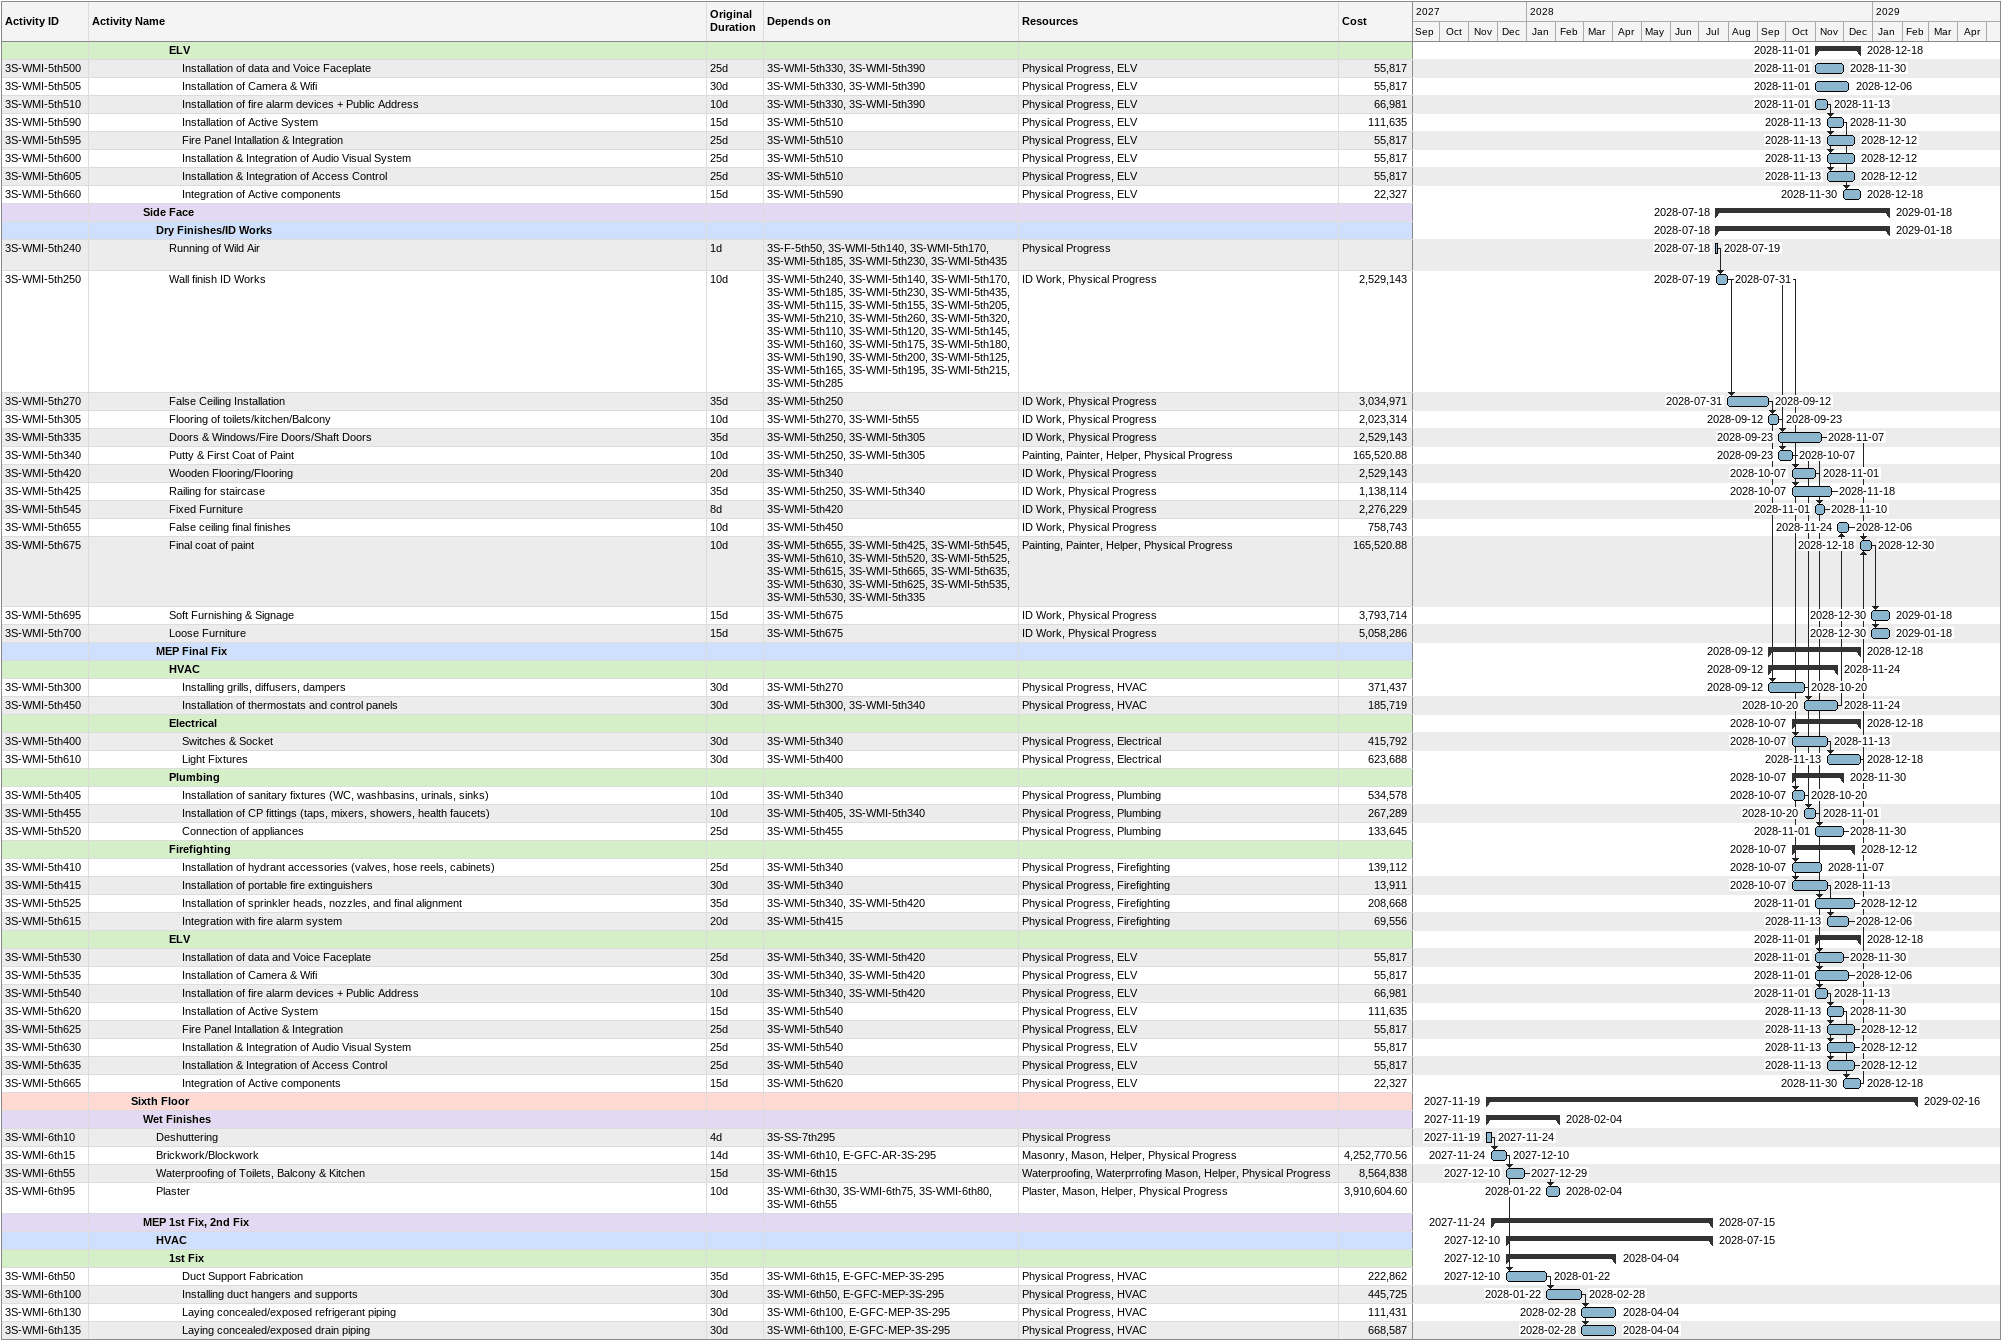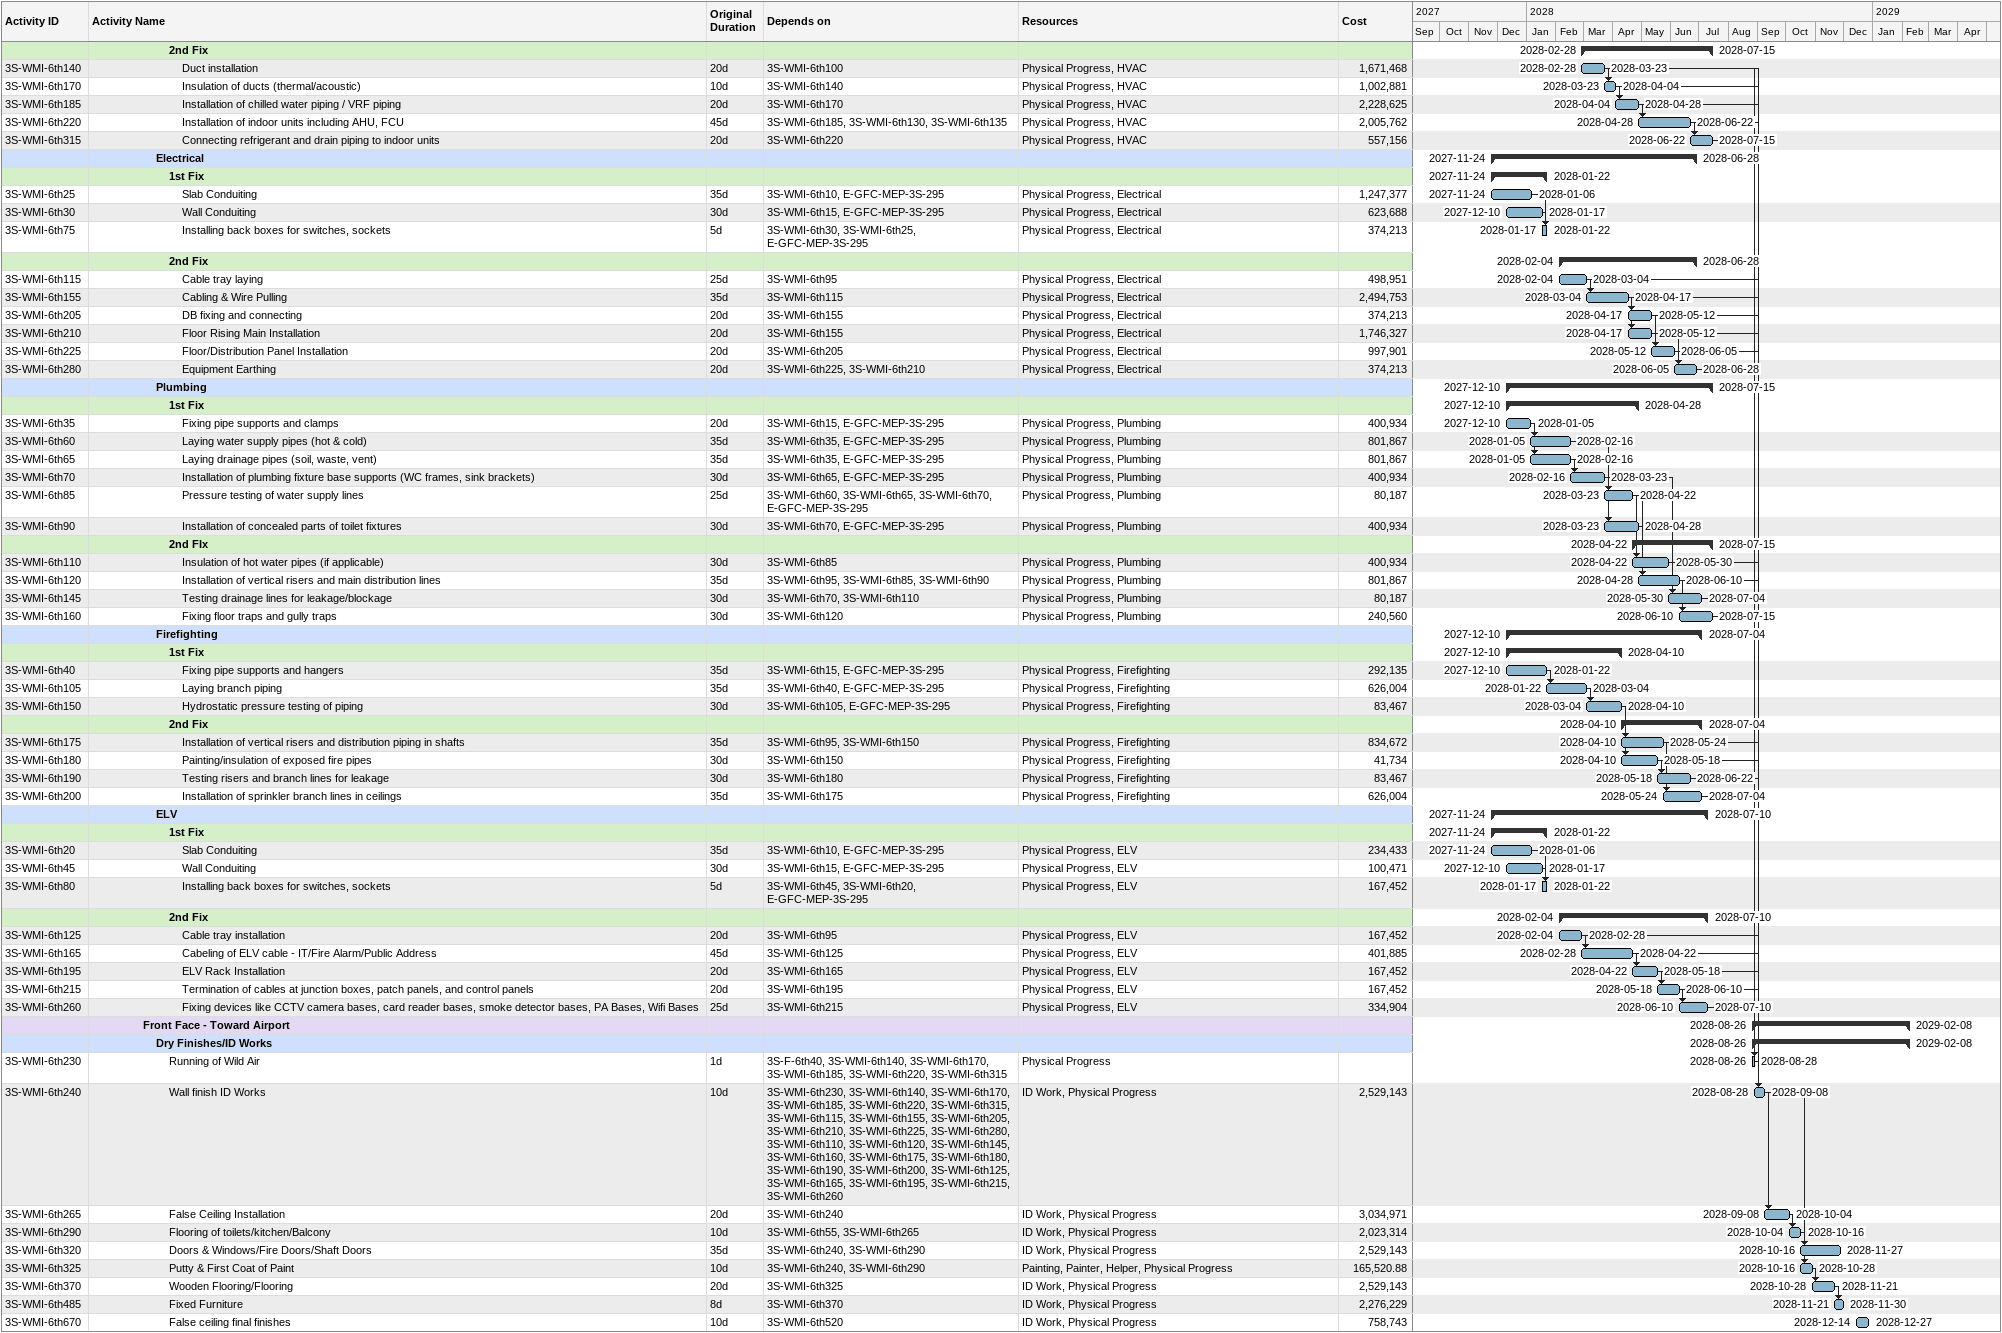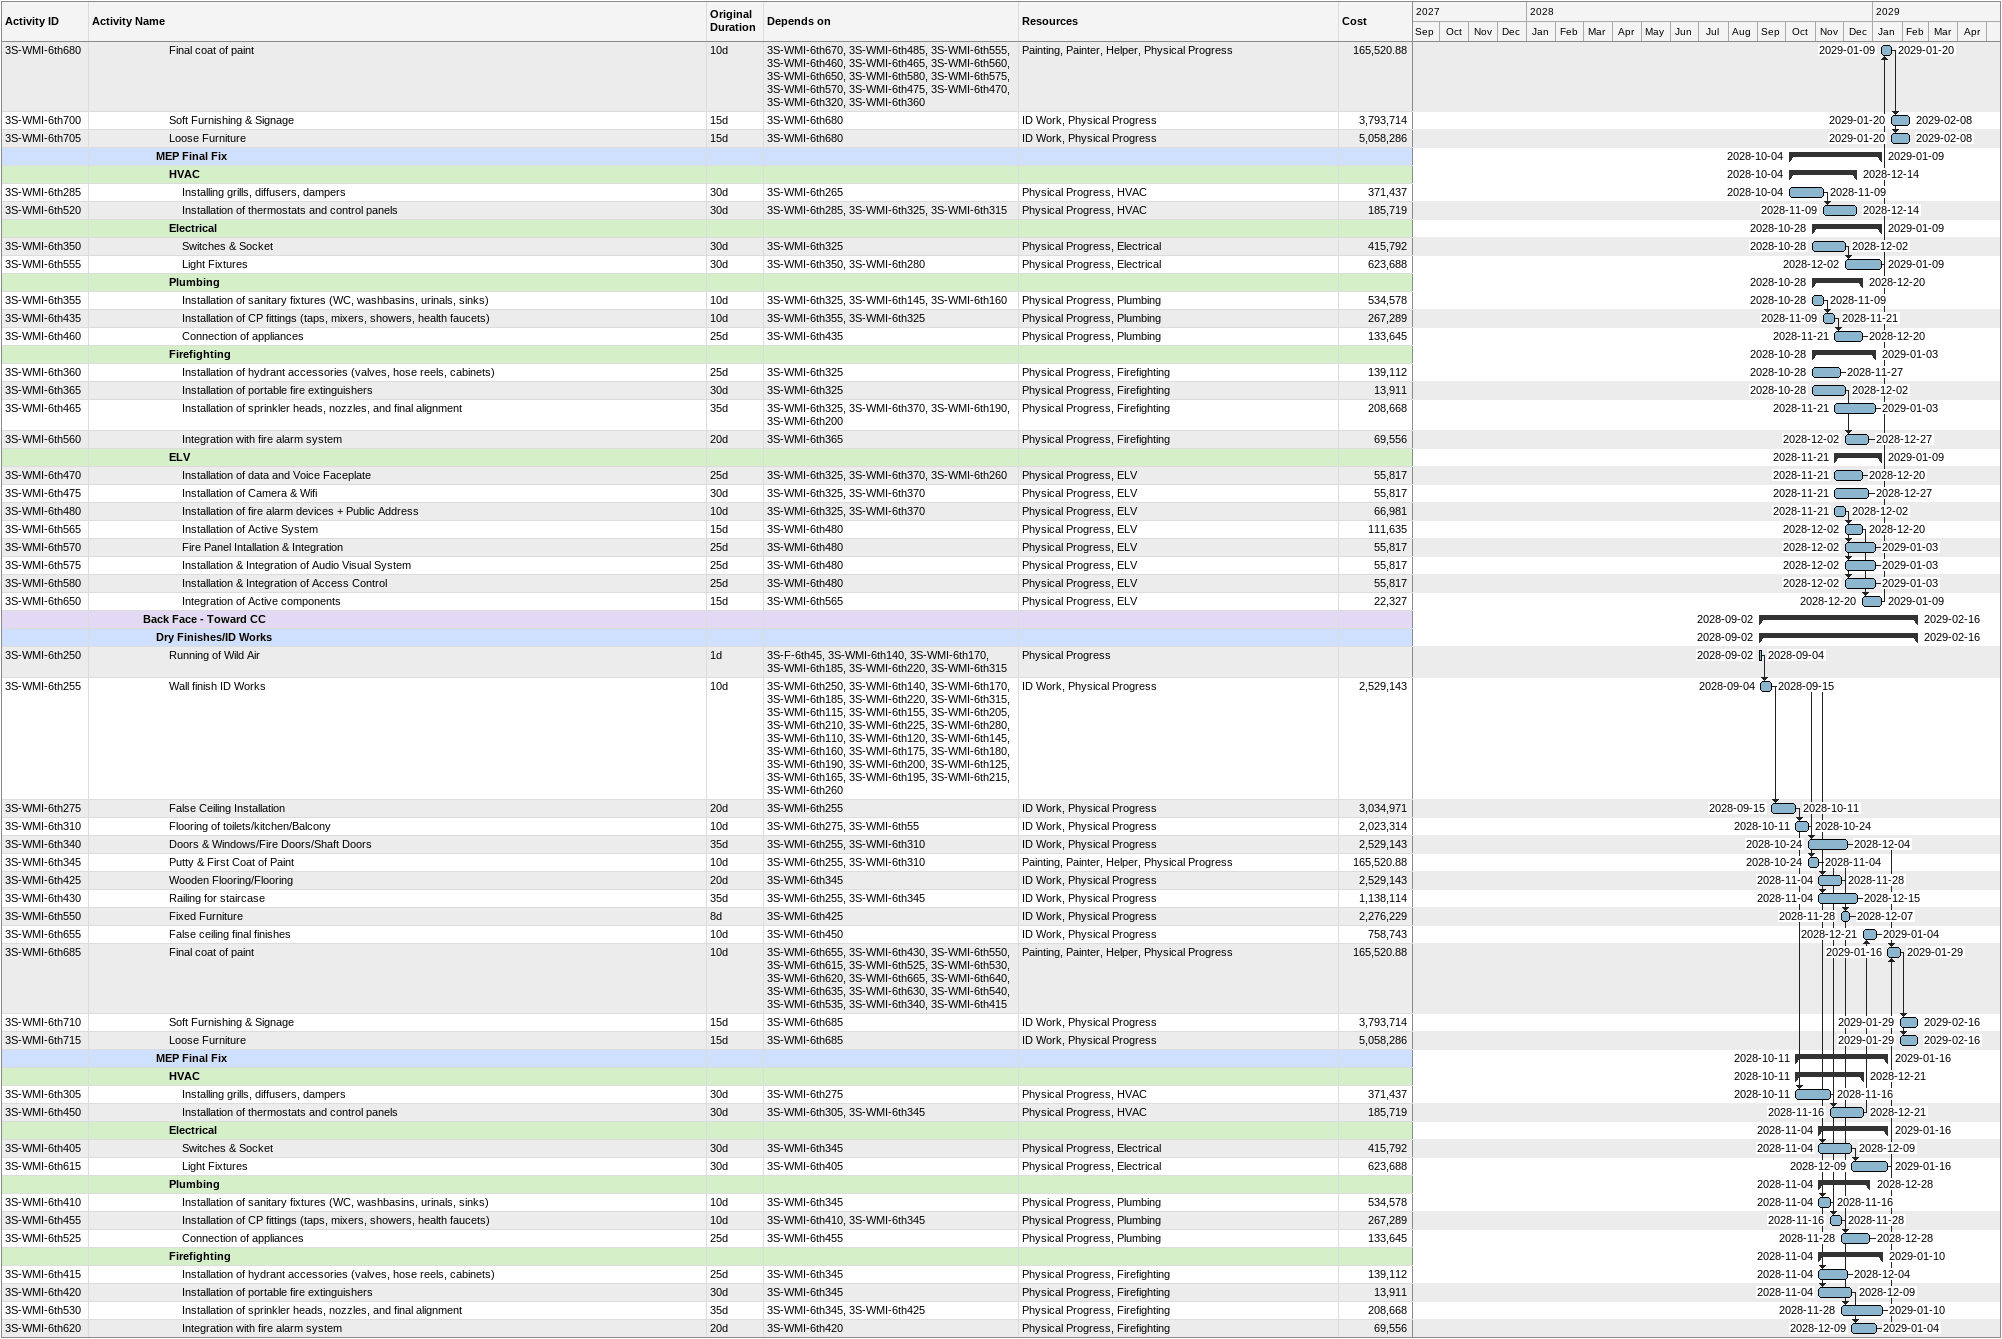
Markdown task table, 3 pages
| ID | Level | Task | Original duration | Start | Finish | Predecessors | Resources | Cost |
|---|---|---|---|---|---|---|---|---|
|  | 7 | **ELV** |  | 2028-11-01 | 2028-12-18 |  |  |  |
| 3S-WMI-5th500 | 8 | Installation of data and Voice Faceplate | 25d | 2028-11-01 | 2028-11-30 | 3S-WMI-5th330, 3S-WMI-5th390 | Physical Progress, ELV | 55817 |
| 3S-WMI-5th505 | 8 | Installation of Camera & Wifi | 30d | 2028-11-01 | 2028-12-06 | 3S-WMI-5th330, 3S-WMI-5th390 | Physical Progress, ELV | 55817 |
| 3S-WMI-5th510 | 8 | Installation of fire alarm devices + Public Address | 10d | 2028-11-01 | 2028-11-13 | 3S-WMI-5th330, 3S-WMI-5th390 | Physical Progress, ELV | 66981 |
| 3S-WMI-5th590 | 8 | Installation of Active System | 15d | 2028-11-13 | 2028-11-30 | 3S-WMI-5th510 | Physical Progress, ELV | 111635 |
| 3S-WMI-5th595 | 8 | Fire Panel Intallation & Integration | 25d | 2028-11-13 | 2028-12-12 | 3S-WMI-5th510 | Physical Progress, ELV | 55817 |
| 3S-WMI-5th600 | 8 | Installation & Integration of Audio Visual System | 25d | 2028-11-13 | 2028-12-12 | 3S-WMI-5th510 | Physical Progress, ELV | 55817 |
| 3S-WMI-5th605 | 8 | Installation & Integration of Access Control | 25d | 2028-11-13 | 2028-12-12 | 3S-WMI-5th510 | Physical Progress, ELV | 55817 |
| 3S-WMI-5th660 | 8 | Integration of Active components | 15d | 2028-11-30 | 2028-12-18 | 3S-WMI-5th590 | Physical Progress, ELV | 22327 |
|  | 5 | **Side Face** |  | 2028-07-18 | 2029-01-18 |  |  |  |
|  | 6 | **Dry Finishes/ID Works** |  | 2028-07-18 | 2029-01-18 |  |  |  |
| 3S-WMI-5th240 | 7 | Running of Wild Air | 1d | 2028-07-18 | 2028-07-19 | 3S-F-5th50, 3S-WMI-5th140, 3S-WMI-5th170, 3S-WMI-5th185, 3S-WMI-5th230, 3S-WMI-5th435 | Physical Progress |  |
| 3S-WMI-5th250 | 7 | Wall finish ID Works | 10d | 2028-07-19 | 2028-07-31 | 3S-WMI-5th240, 3S-WMI-5th140, 3S-WMI-5th170, 3S-WMI-5th185, 3S-WMI-5th230, 3S-WMI-5th435, 3S-WMI-5th115, 3S-WMI-5th155, 3S-WMI-5th205, 3S-WMI-5th210, 3S-WMI-5th260, 3S-WMI-5th320, 3S-WMI-5th110, 3S-WMI-5th120, 3S-WMI-5th145, 3S-WMI-5th160, 3S-WMI-5th175, 3S-WMI-5th180, 3S-WMI-5th190, 3S-WMI-5th200, 3S-WMI-5th125, 3S-WMI-5th165, 3S-WMI-5th195, 3S-WMI-5th215, 3S-WMI-5th285 | ID Work, Physical Progress | 2529143 |
| 3S-WMI-5th270 | 7 | False Ceiling Installation | 35d | 2028-07-31 | 2028-09-12 | 3S-WMI-5th250 | ID Work, Physical Progress | 3034971 |
| 3S-WMI-5th305 | 7 | Flooring of toilets/kitchen/Balcony | 10d | 2028-09-12 | 2028-09-23 | 3S-WMI-5th270, 3S-WMI-5th55 | ID Work, Physical Progress | 2023314 |
| 3S-WMI-5th335 | 7 | Doors & Windows/Fire Doors/Shaft Doors | 35d | 2028-09-23 | 2028-11-07 | 3S-WMI-5th250, 3S-WMI-5th305 | ID Work, Physical Progress | 2529143 |
| 3S-WMI-5th340 | 7 | Putty & First Coat of Paint | 10d | 2028-09-23 | 2028-10-07 | 3S-WMI-5th250, 3S-WMI-5th305 | Painting, Painter, Helper, Physical Progress | 165520.88 |
| 3S-WMI-5th420 | 7 | Wooden Flooring/Flooring | 20d | 2028-10-07 | 2028-11-01 | 3S-WMI-5th340 | ID Work, Physical Progress | 2529143 |
| 3S-WMI-5th425 | 7 | Railing for staircase | 35d | 2028-10-07 | 2028-11-18 | 3S-WMI-5th250, 3S-WMI-5th340 | ID Work, Physical Progress | 1138114 |
| 3S-WMI-5th545 | 7 | Fixed Furniture | 8d | 2028-11-01 | 2028-11-10 | 3S-WMI-5th420 | ID Work, Physical Progress | 2276229 |
| 3S-WMI-5th655 | 7 | False ceiling final finishes | 10d | 2028-11-24 | 2028-12-06 | 3S-WMI-5th450 | ID Work, Physical Progress | 758743 |
| 3S-WMI-5th675 | 7 | Final coat of paint | 10d | 2028-12-18 | 2028-12-30 | 3S-WMI-5th655, 3S-WMI-5th425, 3S-WMI-5th545, 3S-WMI-5th610, 3S-WMI-5th520, 3S-WMI-5th525, 3S-WMI-5th615, 3S-WMI-5th665, 3S-WMI-5th635, 3S-WMI-5th630, 3S-WMI-5th625, 3S-WMI-5th535, 3S-WMI-5th530, 3S-WMI-5th335 | Painting, Painter, Helper, Physical Progress | 165520.88 |
| 3S-WMI-5th695 | 7 | Soft Furnishing & Signage | 15d | 2028-12-30 | 2029-01-18 | 3S-WMI-5th675 | ID Work, Physical Progress | 3793714 |
| 3S-WMI-5th700 | 7 | Loose Furniture | 15d | 2028-12-30 | 2029-01-18 | 3S-WMI-5th675 | ID Work, Physical Progress | 5058286 |
|  | 6 | **MEP Final Fix** |  | 2028-09-12 | 2028-12-18 |  |  |  |
|  | 7 | **HVAC** |  | 2028-09-12 | 2028-11-24 |  |  |  |
| 3S-WMI-5th300 | 8 | Installing grills, diffusers, dampers | 30d | 2028-09-12 | 2028-10-20 | 3S-WMI-5th270 | Physical Progress, HVAC | 371437 |
| 3S-WMI-5th450 | 8 | Installation of thermostats and control panels | 30d | 2028-10-20 | 2028-11-24 | 3S-WMI-5th300, 3S-WMI-5th340 | Physical Progress, HVAC | 185719 |
|  | 7 | **Electrical** |  | 2028-10-07 | 2028-12-18 |  |  |  |
| 3S-WMI-5th400 | 8 | Switches & Socket | 30d | 2028-10-07 | 2028-11-13 | 3S-WMI-5th340 | Physical Progress, Electrical | 415792 |
| 3S-WMI-5th610 | 8 | Light Fixtures | 30d | 2028-11-13 | 2028-12-18 | 3S-WMI-5th400 | Physical Progress, Electrical | 623688 |
|  | 7 | **Plumbing** |  | 2028-10-07 | 2028-11-30 |  |  |  |
| 3S-WMI-5th405 | 8 | Installation of sanitary fixtures (WC, washbasins, urinals, sinks) | 10d | 2028-10-07 | 2028-10-20 | 3S-WMI-5th340 | Physical Progress, Plumbing | 534578 |
| 3S-WMI-5th455 | 8 | Installation of CP fittings (taps, mixers, showers, health faucets) | 10d | 2028-10-20 | 2028-11-01 | 3S-WMI-5th405, 3S-WMI-5th340 | Physical Progress, Plumbing | 267289 |
| 3S-WMI-5th520 | 8 | Connection of appliances | 25d | 2028-11-01 | 2028-11-30 | 3S-WMI-5th455 | Physical Progress, Plumbing | 133645 |
|  | 7 | **Firefighting** |  | 2028-10-07 | 2028-12-12 |  |  |  |
| 3S-WMI-5th410 | 8 | Installation of hydrant accessories (valves, hose reels, cabinets) | 25d | 2028-10-07 | 2028-11-07 | 3S-WMI-5th340 | Physical Progress, Firefighting | 139112 |
| 3S-WMI-5th415 | 8 | Installation of portable fire extinguishers | 30d | 2028-10-07 | 2028-11-13 | 3S-WMI-5th340 | Physical Progress, Firefighting | 13911 |
| 3S-WMI-5th525 | 8 | Installation of sprinkler heads, nozzles, and final alignment | 35d | 2028-11-01 | 2028-12-12 | 3S-WMI-5th340, 3S-WMI-5th420 | Physical Progress, Firefighting | 208668 |
| 3S-WMI-5th615 | 8 | Integration with fire alarm system | 20d | 2028-11-13 | 2028-12-06 | 3S-WMI-5th415 | Physical Progress, Firefighting | 69556 |
|  | 7 | **ELV** |  | 2028-11-01 | 2028-12-18 |  |  |  |
| 3S-WMI-5th530 | 8 | Installation of data and Voice Faceplate | 25d | 2028-11-01 | 2028-11-30 | 3S-WMI-5th340, 3S-WMI-5th420 | Physical Progress, ELV | 55817 |
| 3S-WMI-5th535 | 8 | Installation of Camera & Wifi | 30d | 2028-11-01 | 2028-12-06 | 3S-WMI-5th340, 3S-WMI-5th420 | Physical Progress, ELV | 55817 |
| 3S-WMI-5th540 | 8 | Installation of fire alarm devices + Public Address | 10d | 2028-11-01 | 2028-11-13 | 3S-WMI-5th340, 3S-WMI-5th420 | Physical Progress, ELV | 66981 |
| 3S-WMI-5th620 | 8 | Installation of Active System | 15d | 2028-11-13 | 2028-11-30 | 3S-WMI-5th540 | Physical Progress, ELV | 111635 |
| 3S-WMI-5th625 | 8 | Fire Panel Intallation & Integration | 25d | 2028-11-13 | 2028-12-12 | 3S-WMI-5th540 | Physical Progress, ELV | 55817 |
| 3S-WMI-5th630 | 8 | Installation & Integration of Audio Visual System | 25d | 2028-11-13 | 2028-12-12 | 3S-WMI-5th540 | Physical Progress, ELV | 55817 |
| 3S-WMI-5th635 | 8 | Installation & Integration of Access Control | 25d | 2028-11-13 | 2028-12-12 | 3S-WMI-5th540 | Physical Progress, ELV | 55817 |
| 3S-WMI-5th665 | 8 | Integration of Active components | 15d | 2028-11-30 | 2028-12-18 | 3S-WMI-5th620 | Physical Progress, ELV | 22327 |
|  | 4 | **Sixth Floor** |  | 2027-11-19 | 2029-02-16 |  |  |  |
|  | 5 | **Wet Finishes** |  | 2027-11-19 | 2028-02-04 |  |  |  |
| 3S-WMI-6th10 | 6 | Deshuttering | 4d | 2027-11-19 | 2027-11-24 | 3S-SS-7th295 | Physical Progress |  |
| 3S-WMI-6th15 | 6 | Brickwork/Blockwork | 14d | 2027-11-24 | 2027-12-10 | 3S-WMI-6th10, E-GFC-AR-3S-295 | Masonry, Mason, Helper, Physical Progress | 4252770.56 |
| 3S-WMI-6th55 | 6 | Waterproofing of Toilets, Balcony & Kitchen | 15d | 2027-12-10 | 2027-12-29 | 3S-WMI-6th15 | Waterproofing, Waterprrofing Mason, Helper, Physical Progress | 8564838 |
| 3S-WMI-6th95 | 6 | Plaster | 10d | 2028-01-22 | 2028-02-04 | 3S-WMI-6th30, 3S-WMI-6th75, 3S-WMI-6th80, 3S-WMI-6th55 | Plaster, Mason, Helper, Physical Progress | 3910604.60 |
|  | 5 | **MEP 1st Fix, 2nd Fix** |  | 2027-11-24 | 2028-07-15 |  |  |  |
|  | 6 | **HVAC** |  | 2027-12-10 | 2028-07-15 |  |  |  |
|  | 7 | **1st Fix** |  | 2027-12-10 | 2028-04-04 |  |  |  |
| 3S-WMI-6th50 | 8 | Duct Support Fabrication | 35d | 2027-12-10 | 2028-01-22 | 3S-WMI-6th15, E-GFC-MEP-3S-295 | Physical Progress, HVAC | 222862 |
| 3S-WMI-6th100 | 8 | Installing duct hangers and supports | 30d | 2028-01-22 | 2028-02-28 | 3S-WMI-6th50, E-GFC-MEP-3S-295 | Physical Progress, HVAC | 445725 |
| 3S-WMI-6th130 | 8 | Laying concealed/exposed refrigerant piping | 30d | 2028-02-28 | 2028-04-04 | 3S-WMI-6th100, E-GFC-MEP-3S-295 | Physical Progress, HVAC | 111431 |
| 3S-WMI-6th135 | 8 | Laying concealed/exposed drain piping | 30d | 2028-02-28 | 2028-04-04 | 3S-WMI-6th100, E-GFC-MEP-3S-295 | Physical Progress, HVAC | 668587 |
|  | 7 | **2nd Fix** |  | 2028-02-28 | 2028-07-15 |  |  |  |
| 3S-WMI-6th140 | 8 | Duct installation | 20d | 2028-02-28 | 2028-03-23 | 3S-WMI-6th100 | Physical Progress, HVAC | 1671468 |
| 3S-WMI-6th170 | 8 | Insulation of ducts (thermal/acoustic) | 10d | 2028-03-23 | 2028-04-04 | 3S-WMI-6th140 | Physical Progress, HVAC | 1002881 |
| 3S-WMI-6th185 | 8 | Installation of chilled water piping / VRF piping | 20d | 2028-04-04 | 2028-04-28 | 3S-WMI-6th170 | Physical Progress, HVAC | 2228625 |
| 3S-WMI-6th220 | 8 | Installation of indoor units including AHU, FCU | 45d | 2028-04-28 | 2028-06-22 | 3S-WMI-6th185, 3S-WMI-6th130, 3S-WMI-6th135 | Physical Progress, HVAC | 2005762 |
| 3S-WMI-6th315 | 8 | Connecting refrigerant and drain piping to indoor units | 20d | 2028-06-22 | 2028-07-15 | 3S-WMI-6th220 | Physical Progress, HVAC | 557156 |
|  | 6 | **Electrical** |  | 2027-11-24 | 2028-06-28 |  |  |  |
|  | 7 | **1st Fix** |  | 2027-11-24 | 2028-01-22 |  |  |  |
| 3S-WMI-6th25 | 8 | Slab Conduiting | 35d | 2027-11-24 | 2028-01-06 | 3S-WMI-6th10, E-GFC-MEP-3S-295 | Physical Progress, Electrical | 1247377 |
| 3S-WMI-6th30 | 8 | Wall Conduiting | 30d | 2027-12-10 | 2028-01-17 | 3S-WMI-6th15, E-GFC-MEP-3S-295 | Physical Progress, Electrical | 623688 |
| 3S-WMI-6th75 | 8 | Installing back boxes for switches, sockets | 5d | 2028-01-17 | 2028-01-22 | 3S-WMI-6th30, 3S-WMI-6th25, E-GFC-MEP-3S-295 | Physical Progress, Electrical | 374213 |
|  | 7 | **2nd Fix** |  | 2028-02-04 | 2028-06-28 |  |  |  |
| 3S-WMI-6th115 | 8 | Cable tray laying | 25d | 2028-02-04 | 2028-03-04 | 3S-WMI-6th95 | Physical Progress, Electrical | 498951 |
| 3S-WMI-6th155 | 8 | Cabling & Wire Pulling | 35d | 2028-03-04 | 2028-04-17 | 3S-WMI-6th115 | Physical Progress, Electrical | 2494753 |
| 3S-WMI-6th205 | 8 | DB fixing and connecting | 20d | 2028-04-17 | 2028-05-12 | 3S-WMI-6th155 | Physical Progress, Electrical | 374213 |
| 3S-WMI-6th210 | 8 | Floor Rising Main Installation | 20d | 2028-04-17 | 2028-05-12 | 3S-WMI-6th155 | Physical Progress, Electrical | 1746327 |
| 3S-WMI-6th225 | 8 | Floor/Distribution Panel Installation | 20d | 2028-05-12 | 2028-06-05 | 3S-WMI-6th205 | Physical Progress, Electrical | 997901 |
| 3S-WMI-6th280 | 8 | Equipment Earthing | 20d | 2028-06-05 | 2028-06-28 | 3S-WMI-6th225, 3S-WMI-6th210 | Physical Progress, Electrical | 374213 |
|  | 6 | **Plumbing** |  | 2027-12-10 | 2028-07-15 |  |  |  |
|  | 7 | **1st Fix** |  | 2027-12-10 | 2028-04-28 |  |  |  |
| 3S-WMI-6th35 | 8 | Fixing pipe supports and clamps | 20d | 2027-12-10 | 2028-01-05 | 3S-WMI-6th15, E-GFC-MEP-3S-295 | Physical Progress, Plumbing | 400934 |
| 3S-WMI-6th60 | 8 | Laying water supply pipes (hot & cold) | 35d | 2028-01-05 | 2028-02-16 | 3S-WMI-6th35, E-GFC-MEP-3S-295 | Physical Progress, Plumbing | 801867 |
| 3S-WMI-6th65 | 8 | Laying drainage pipes (soil, waste, vent) | 35d | 2028-01-05 | 2028-02-16 | 3S-WMI-6th35, E-GFC-MEP-3S-295 | Physical Progress, Plumbing | 801867 |
| 3S-WMI-6th70 | 8 | Installation of plumbing fixture base supports (WC frames, sink brackets) | 30d | 2028-02-16 | 2028-03-23 | 3S-WMI-6th65, E-GFC-MEP-3S-295 | Physical Progress, Plumbing | 400934 |
| 3S-WMI-6th85 | 8 | Pressure testing of water supply lines | 25d | 2028-03-23 | 2028-04-22 | 3S-WMI-6th60, 3S-WMI-6th65, 3S-WMI-6th70, E-GFC-MEP-3S-295 | Physical Progress, Plumbing | 80187 |
| 3S-WMI-6th90 | 8 | Installation of concealed parts of toilet fixtures | 30d | 2028-03-23 | 2028-04-28 | 3S-WMI-6th70, E-GFC-MEP-3S-295 | Physical Progress, Plumbing | 400934 |
|  | 7 | **2nd FIx** |  | 2028-04-22 | 2028-07-15 |  |  |  |
| 3S-WMI-6th110 | 8 | Insulation of hot water pipes (if applicable) | 30d | 2028-04-22 | 2028-05-30 | 3S-WMI-6th85 | Physical Progress, Plumbing | 400934 |
| 3S-WMI-6th120 | 8 | Installation of vertical risers and main distribution lines | 35d | 2028-04-28 | 2028-06-10 | 3S-WMI-6th95, 3S-WMI-6th85, 3S-WMI-6th90 | Physical Progress, Plumbing | 801867 |
| 3S-WMI-6th145 | 8 | Testing drainage lines for leakage/blockage | 30d | 2028-05-30 | 2028-07-04 | 3S-WMI-6th70, 3S-WMI-6th110 | Physical Progress, Plumbing | 80187 |
| 3S-WMI-6th160 | 8 | Fixing floor traps and gully traps | 30d | 2028-06-10 | 2028-07-15 | 3S-WMI-6th120 | Physical Progress, Plumbing | 240560 |
|  | 6 | **Firefighting** |  | 2027-12-10 | 2028-07-04 |  |  |  |
|  | 7 | **1st Fix** |  | 2027-12-10 | 2028-04-10 |  |  |  |
| 3S-WMI-6th40 | 8 | Fixing pipe supports and hangers | 35d | 2027-12-10 | 2028-01-22 | 3S-WMI-6th15, E-GFC-MEP-3S-295 | Physical Progress, Firefighting | 292135 |
| 3S-WMI-6th105 | 8 | Laying branch piping | 35d | 2028-01-22 | 2028-03-04 | 3S-WMI-6th40, E-GFC-MEP-3S-295 | Physical Progress, Firefighting | 626004 |
| 3S-WMI-6th150 | 8 | Hydrostatic pressure testing of piping | 30d | 2028-03-04 | 2028-04-10 | 3S-WMI-6th105, E-GFC-MEP-3S-295 | Physical Progress, Firefighting | 83467 |
|  | 7 | **2nd Fix** |  | 2028-04-10 | 2028-07-04 |  |  |  |
| 3S-WMI-6th175 | 8 | Installation of vertical risers and distribution piping in shafts | 35d | 2028-04-10 | 2028-05-24 | 3S-WMI-6th95, 3S-WMI-6th150 | Physical Progress, Firefighting | 834672 |
| 3S-WMI-6th180 | 8 | Painting/insulation of exposed fire pipes | 30d | 2028-04-10 | 2028-05-18 | 3S-WMI-6th150 | Physical Progress, Firefighting | 41734 |
| 3S-WMI-6th190 | 8 | Testing risers and branch lines for leakage | 30d | 2028-05-18 | 2028-06-22 | 3S-WMI-6th180 | Physical Progress, Firefighting | 83467 |
| 3S-WMI-6th200 | 8 | Installation of sprinkler branch lines in ceilings | 35d | 2028-05-24 | 2028-07-04 | 3S-WMI-6th175 | Physical Progress, Firefighting | 626004 |
|  | 6 | **ELV** |  | 2027-11-24 | 2028-07-10 |  |  |  |
|  | 7 | **1st Fix** |  | 2027-11-24 | 2028-01-22 |  |  |  |
| 3S-WMI-6th20 | 8 | Slab Conduiting | 35d | 2027-11-24 | 2028-01-06 | 3S-WMI-6th10, E-GFC-MEP-3S-295 | Physical Progress, ELV | 234433 |
| 3S-WMI-6th45 | 8 | Wall Conduiting | 30d | 2027-12-10 | 2028-01-17 | 3S-WMI-6th15, E-GFC-MEP-3S-295 | Physical Progress, ELV | 100471 |
| 3S-WMI-6th80 | 8 | Installing back boxes for switches, sockets | 5d | 2028-01-17 | 2028-01-22 | 3S-WMI-6th45, 3S-WMI-6th20, E-GFC-MEP-3S-295 | Physical Progress, ELV | 167452 |
|  | 7 | **2nd Fix** |  | 2028-02-04 | 2028-07-10 |  |  |  |
| 3S-WMI-6th125 | 8 | Cable tray installation | 20d | 2028-02-04 | 2028-02-28 | 3S-WMI-6th95 | Physical Progress, ELV | 167452 |
| 3S-WMI-6th165 | 8 | Cabeling of ELV cable - IT/Fire Alarm/Public Address | 45d | 2028-02-28 | 2028-04-22 | 3S-WMI-6th125 | Physical Progress, ELV | 401885 |
| 3S-WMI-6th195 | 8 | ELV Rack Installation | 20d | 2028-04-22 | 2028-05-18 | 3S-WMI-6th165 | Physical Progress, ELV | 167452 |
| 3S-WMI-6th215 | 8 | Termination of cables at junction boxes, patch panels, and control panels | 20d | 2028-05-18 | 2028-06-10 | 3S-WMI-6th195 | Physical Progress, ELV | 167452 |
| 3S-WMI-6th260 | 8 | Fixing devices like CCTV camera bases, card reader bases, smoke detector bases, PA Bases, Wifi Bases | 25d | 2028-06-10 | 2028-07-10 | 3S-WMI-6th215 | Physical Progress, ELV | 334904 |
|  | 5 | **Front Face - Toward Airport** |  | 2028-08-26 | 2029-02-08 |  |  |  |
|  | 6 | **Dry Finishes/ID Works** |  | 2028-08-26 | 2029-02-08 |  |  |  |
| 3S-WMI-6th230 | 7 | Running of Wild Air | 1d | 2028-08-26 | 2028-08-28 | 3S-F-6th40, 3S-WMI-6th140, 3S-WMI-6th170, 3S-WMI-6th185, 3S-WMI-6th220, 3S-WMI-6th315 | Physical Progress |  |
| 3S-WMI-6th240 | 7 | Wall finish ID Works | 10d | 2028-08-28 | 2028-09-08 | 3S-WMI-6th230, 3S-WMI-6th140, 3S-WMI-6th170, 3S-WMI-6th185, 3S-WMI-6th220, 3S-WMI-6th315, 3S-WMI-6th115, 3S-WMI-6th155, 3S-WMI-6th205, 3S-WMI-6th210, 3S-WMI-6th225, 3S-WMI-6th280, 3S-WMI-6th110, 3S-WMI-6th120, 3S-WMI-6th145, 3S-WMI-6th160, 3S-WMI-6th175, 3S-WMI-6th180, 3S-WMI-6th190, 3S-WMI-6th200, 3S-WMI-6th125, 3S-WMI-6th165, 3S-WMI-6th195, 3S-WMI-6th215, 3S-WMI-6th260 | ID Work, Physical Progress | 2529143 |
| 3S-WMI-6th265 | 7 | False Ceiling Installation | 20d | 2028-09-08 | 2028-10-04 | 3S-WMI-6th240 | ID Work, Physical Progress | 3034971 |
| 3S-WMI-6th290 | 7 | Flooring of toilets/kitchen/Balcony | 10d | 2028-10-04 | 2028-10-16 | 3S-WMI-6th55, 3S-WMI-6th265 | ID Work, Physical Progress | 2023314 |
| 3S-WMI-6th320 | 7 | Doors & Windows/Fire Doors/Shaft Doors | 35d | 2028-10-16 | 2028-11-27 | 3S-WMI-6th240, 3S-WMI-6th290 | ID Work, Physical Progress | 2529143 |
| 3S-WMI-6th325 | 7 | Putty & First Coat of Paint | 10d | 2028-10-16 | 2028-10-28 | 3S-WMI-6th240, 3S-WMI-6th290 | Painting, Painter, Helper, Physical Progress | 165520.88 |
| 3S-WMI-6th370 | 7 | Wooden Flooring/Flooring | 20d | 2028-10-28 | 2028-11-21 | 3S-WMI-6th325 | ID Work, Physical Progress | 2529143 |
| 3S-WMI-6th485 | 7 | Fixed Furniture | 8d | 2028-11-21 | 2028-11-30 | 3S-WMI-6th370 | ID Work, Physical Progress | 2276229 |
| 3S-WMI-6th670 | 7 | False ceiling final finishes | 10d | 2028-12-14 | 2028-12-27 | 3S-WMI-6th520 | ID Work, Physical Progress | 758743 |
| 3S-WMI-6th680 | 7 | Final coat of paint | 10d | 2029-01-09 | 2029-01-20 | 3S-WMI-6th670, 3S-WMI-6th485, 3S-WMI-6th555, 3S-WMI-6th460, 3S-WMI-6th465, 3S-WMI-6th560, 3S-WMI-6th650, 3S-WMI-6th580, 3S-WMI-6th575, 3S-WMI-6th570, 3S-WMI-6th475, 3S-WMI-6th470, 3S-WMI-6th320, 3S-WMI-6th360 | Painting, Painter, Helper, Physical Progress | 165520.88 |
| 3S-WMI-6th700 | 7 | Soft Furnishing & Signage | 15d | 2029-01-20 | 2029-02-08 | 3S-WMI-6th680 | ID Work, Physical Progress | 3793714 |
| 3S-WMI-6th705 | 7 | Loose Furniture | 15d | 2029-01-20 | 2029-02-08 | 3S-WMI-6th680 | ID Work, Physical Progress | 5058286 |
|  | 6 | **MEP Final Fix** |  | 2028-10-04 | 2029-01-09 |  |  |  |
|  | 7 | **HVAC** |  | 2028-10-04 | 2028-12-14 |  |  |  |
| 3S-WMI-6th285 | 8 | Installing grills, diffusers, dampers | 30d | 2028-10-04 | 2028-11-09 | 3S-WMI-6th265 | Physical Progress, HVAC | 371437 |
| 3S-WMI-6th520 | 8 | Installation of thermostats and control panels | 30d | 2028-11-09 | 2028-12-14 | 3S-WMI-6th285, 3S-WMI-6th325, 3S-WMI-6th315 | Physical Progress, HVAC | 185719 |
|  | 7 | **Electrical** |  | 2028-10-28 | 2029-01-09 |  |  |  |
| 3S-WMI-6th350 | 8 | Switches & Socket | 30d | 2028-10-28 | 2028-12-02 | 3S-WMI-6th325 | Physical Progress, Electrical | 415792 |
| 3S-WMI-6th555 | 8 | Light Fixtures | 30d | 2028-12-02 | 2029-01-09 | 3S-WMI-6th350, 3S-WMI-6th280 | Physical Progress, Electrical | 623688 |
|  | 7 | **Plumbing** |  | 2028-10-28 | 2028-12-20 |  |  |  |
| 3S-WMI-6th355 | 8 | Installation of sanitary fixtures (WC, washbasins, urinals, sinks) | 10d | 2028-10-28 | 2028-11-09 | 3S-WMI-6th325, 3S-WMI-6th145, 3S-WMI-6th160 | Physical Progress, Plumbing | 534578 |
| 3S-WMI-6th435 | 8 | Installation of CP fittings (taps, mixers, showers, health faucets) | 10d | 2028-11-09 | 2028-11-21 | 3S-WMI-6th355, 3S-WMI-6th325 | Physical Progress, Plumbing | 267289 |
| 3S-WMI-6th460 | 8 | Connection of appliances | 25d | 2028-11-21 | 2028-12-20 | 3S-WMI-6th435 | Physical Progress, Plumbing | 133645 |
|  | 7 | **Firefighting** |  | 2028-10-28 | 2029-01-03 |  |  |  |
| 3S-WMI-6th360 | 8 | Installation of hydrant accessories (valves, hose reels, cabinets) | 25d | 2028-10-28 | 2028-11-27 | 3S-WMI-6th325 | Physical Progress, Firefighting | 139112 |
| 3S-WMI-6th365 | 8 | Installation of portable fire extinguishers | 30d | 2028-10-28 | 2028-12-02 | 3S-WMI-6th325 | Physical Progress, Firefighting | 13911 |
| 3S-WMI-6th465 | 8 | Installation of sprinkler heads, nozzles, and final alignment | 35d | 2028-11-21 | 2029-01-03 | 3S-WMI-6th325, 3S-WMI-6th370, 3S-WMI-6th190, 3S-WMI-6th200 | Physical Progress, Firefighting | 208668 |
| 3S-WMI-6th560 | 8 | Integration with fire alarm system | 20d | 2028-12-02 | 2028-12-27 | 3S-WMI-6th365 | Physical Progress, Firefighting | 69556 |
|  | 7 | **ELV** |  | 2028-11-21 | 2029-01-09 |  |  |  |
| 3S-WMI-6th470 | 8 | Installation of data and Voice Faceplate | 25d | 2028-11-21 | 2028-12-20 | 3S-WMI-6th325, 3S-WMI-6th370, 3S-WMI-6th260 | Physical Progress, ELV | 55817 |
| 3S-WMI-6th475 | 8 | Installation of Camera & Wifi | 30d | 2028-11-21 | 2028-12-27 | 3S-WMI-6th325, 3S-WMI-6th370 | Physical Progress, ELV | 55817 |
| 3S-WMI-6th480 | 8 | Installation of fire alarm devices + Public Address | 10d | 2028-11-21 | 2028-12-02 | 3S-WMI-6th325, 3S-WMI-6th370 | Physical Progress, ELV | 66981 |
| 3S-WMI-6th565 | 8 | Installation of Active System | 15d | 2028-12-02 | 2028-12-20 | 3S-WMI-6th480 | Physical Progress, ELV | 111635 |
| 3S-WMI-6th570 | 8 | Fire Panel Intallation & Integration | 25d | 2028-12-02 | 2029-01-03 | 3S-WMI-6th480 | Physical Progress, ELV | 55817 |
| 3S-WMI-6th575 | 8 | Installation & Integration of Audio Visual System | 25d | 2028-12-02 | 2029-01-03 | 3S-WMI-6th480 | Physical Progress, ELV | 55817 |
| 3S-WMI-6th580 | 8 | Installation & Integration of Access Control | 25d | 2028-12-02 | 2029-01-03 | 3S-WMI-6th480 | Physical Progress, ELV | 55817 |
| 3S-WMI-6th650 | 8 | Integration of Active components | 15d | 2028-12-20 | 2029-01-09 | 3S-WMI-6th565 | Physical Progress, ELV | 22327 |
|  | 5 | **Back Face - Toward CC** |  | 2028-09-02 | 2029-02-16 |  |  |  |
|  | 6 | **Dry Finishes/ID Works** |  | 2028-09-02 | 2029-02-16 |  |  |  |
| 3S-WMI-6th250 | 7 | Running of Wild Air | 1d | 2028-09-02 | 2028-09-04 | 3S-F-6th45, 3S-WMI-6th140, 3S-WMI-6th170, 3S-WMI-6th185, 3S-WMI-6th220, 3S-WMI-6th315 | Physical Progress |  |
| 3S-WMI-6th255 | 7 | Wall finish ID Works | 10d | 2028-09-04 | 2028-09-15 | 3S-WMI-6th250, 3S-WMI-6th140, 3S-WMI-6th170, 3S-WMI-6th185, 3S-WMI-6th220, 3S-WMI-6th315, 3S-WMI-6th115, 3S-WMI-6th155, 3S-WMI-6th205, 3S-WMI-6th210, 3S-WMI-6th225, 3S-WMI-6th280, 3S-WMI-6th110, 3S-WMI-6th120, 3S-WMI-6th145, 3S-WMI-6th160, 3S-WMI-6th175, 3S-WMI-6th180, 3S-WMI-6th190, 3S-WMI-6th200, 3S-WMI-6th125, 3S-WMI-6th165, 3S-WMI-6th195, 3S-WMI-6th215, 3S-WMI-6th260 | ID Work, Physical Progress | 2529143 |
| 3S-WMI-6th275 | 7 | False Ceiling Installation | 20d | 2028-09-15 | 2028-10-11 | 3S-WMI-6th255 | ID Work, Physical Progress | 3034971 |
| 3S-WMI-6th310 | 7 | Flooring of toilets/kitchen/Balcony | 10d | 2028-10-11 | 2028-10-24 | 3S-WMI-6th275, 3S-WMI-6th55 | ID Work, Physical Progress | 2023314 |
| 3S-WMI-6th340 | 7 | Doors & Windows/Fire Doors/Shaft Doors | 35d | 2028-10-24 | 2028-12-04 | 3S-WMI-6th255, 3S-WMI-6th310 | ID Work, Physical Progress | 2529143 |
| 3S-WMI-6th345 | 7 | Putty & First Coat of Paint | 10d | 2028-10-24 | 2028-11-04 | 3S-WMI-6th255, 3S-WMI-6th310 | Painting, Painter, Helper, Physical Progress | 165520.88 |
| 3S-WMI-6th425 | 7 | Wooden Flooring/Flooring | 20d | 2028-11-04 | 2028-11-28 | 3S-WMI-6th345 | ID Work, Physical Progress | 2529143 |
| 3S-WMI-6th430 | 7 | Railing for staircase | 35d | 2028-11-04 | 2028-12-15 | 3S-WMI-6th255, 3S-WMI-6th345 | ID Work, Physical Progress | 1138114 |
| 3S-WMI-6th550 | 7 | Fixed Furniture | 8d | 2028-11-28 | 2028-12-07 | 3S-WMI-6th425 | ID Work, Physical Progress | 2276229 |
| 3S-WMI-6th655 | 7 | False ceiling final finishes | 10d | 2028-12-21 | 2029-01-04 | 3S-WMI-6th450 | ID Work, Physical Progress | 758743 |
| 3S-WMI-6th685 | 7 | Final coat of paint | 10d | 2029-01-16 | 2029-01-29 | 3S-WMI-6th655, 3S-WMI-6th430, 3S-WMI-6th550, 3S-WMI-6th615, 3S-WMI-6th525, 3S-WMI-6th530, 3S-WMI-6th620, 3S-WMI-6th665, 3S-WMI-6th640, 3S-WMI-6th635, 3S-WMI-6th630, 3S-WMI-6th540, 3S-WMI-6th535, 3S-WMI-6th340, 3S-WMI-6th415 | Painting, Painter, Helper, Physical Progress | 165520.88 |
| 3S-WMI-6th710 | 7 | Soft Furnishing & Signage | 15d | 2029-01-29 | 2029-02-16 | 3S-WMI-6th685 | ID Work, Physical Progress | 3793714 |
| 3S-WMI-6th715 | 7 | Loose Furniture | 15d | 2029-01-29 | 2029-02-16 | 3S-WMI-6th685 | ID Work, Physical Progress | 5058286 |
|  | 6 | **MEP Final Fix** |  | 2028-10-11 | 2029-01-16 |  |  |  |
|  | 7 | **HVAC** |  | 2028-10-11 | 2028-12-21 |  |  |  |
| 3S-WMI-6th305 | 8 | Installing grills, diffusers, dampers | 30d | 2028-10-11 | 2028-11-16 | 3S-WMI-6th275 | Physical Progress, HVAC | 371437 |
| 3S-WMI-6th450 | 8 | Installation of thermostats and control panels | 30d | 2028-11-16 | 2028-12-21 | 3S-WMI-6th305, 3S-WMI-6th345 | Physical Progress, HVAC | 185719 |
|  | 7 | **Electrical** |  | 2028-11-04 | 2029-01-16 |  |  |  |
| 3S-WMI-6th405 | 8 | Switches & Socket | 30d | 2028-11-04 | 2028-12-09 | 3S-WMI-6th345 | Physical Progress, Electrical | 415792 |
| 3S-WMI-6th615 | 8 | Light Fixtures | 30d | 2028-12-09 | 2029-01-16 | 3S-WMI-6th405 | Physical Progress, Electrical | 623688 |
|  | 7 | **Plumbing** |  | 2028-11-04 | 2028-12-28 |  |  |  |
| 3S-WMI-6th410 | 8 | Installation of sanitary fixtures (WC, washbasins, urinals, sinks) | 10d | 2028-11-04 | 2028-11-16 | 3S-WMI-6th345 | Physical Progress, Plumbing | 534578 |
| 3S-WMI-6th455 | 8 | Installation of CP fittings (taps, mixers, showers, health faucets) | 10d | 2028-11-16 | 2028-11-28 | 3S-WMI-6th410, 3S-WMI-6th345 | Physical Progress, Plumbing | 267289 |
| 3S-WMI-6th525 | 8 | Connection of appliances | 25d | 2028-11-28 | 2028-12-28 | 3S-WMI-6th455 | Physical Progress, Plumbing | 133645 |
|  | 7 | **Firefighting** |  | 2028-11-04 | 2029-01-10 |  |  |  |
| 3S-WMI-6th415 | 8 | Installation of hydrant accessories (valves, hose reels, cabinets) | 25d | 2028-11-04 | 2028-12-04 | 3S-WMI-6th345 | Physical Progress, Firefighting | 139112 |
| 3S-WMI-6th420 | 8 | Installation of portable fire extinguishers | 30d | 2028-11-04 | 2028-12-09 | 3S-WMI-6th345 | Physical Progress, Firefighting | 13911 |
| 3S-WMI-6th530 | 8 | Installation of sprinkler heads, nozzles, and final alignment | 35d | 2028-11-28 | 2029-01-10 | 3S-WMI-6th345, 3S-WMI-6th425 | Physical Progress, Firefighting | 208668 |
| 3S-WMI-6th620 | 8 | Integration with fire alarm system | 20d | 2028-12-09 | 2029-01-04 | 3S-WMI-6th420 | Physical Progress, Firefighting | 69556 |
